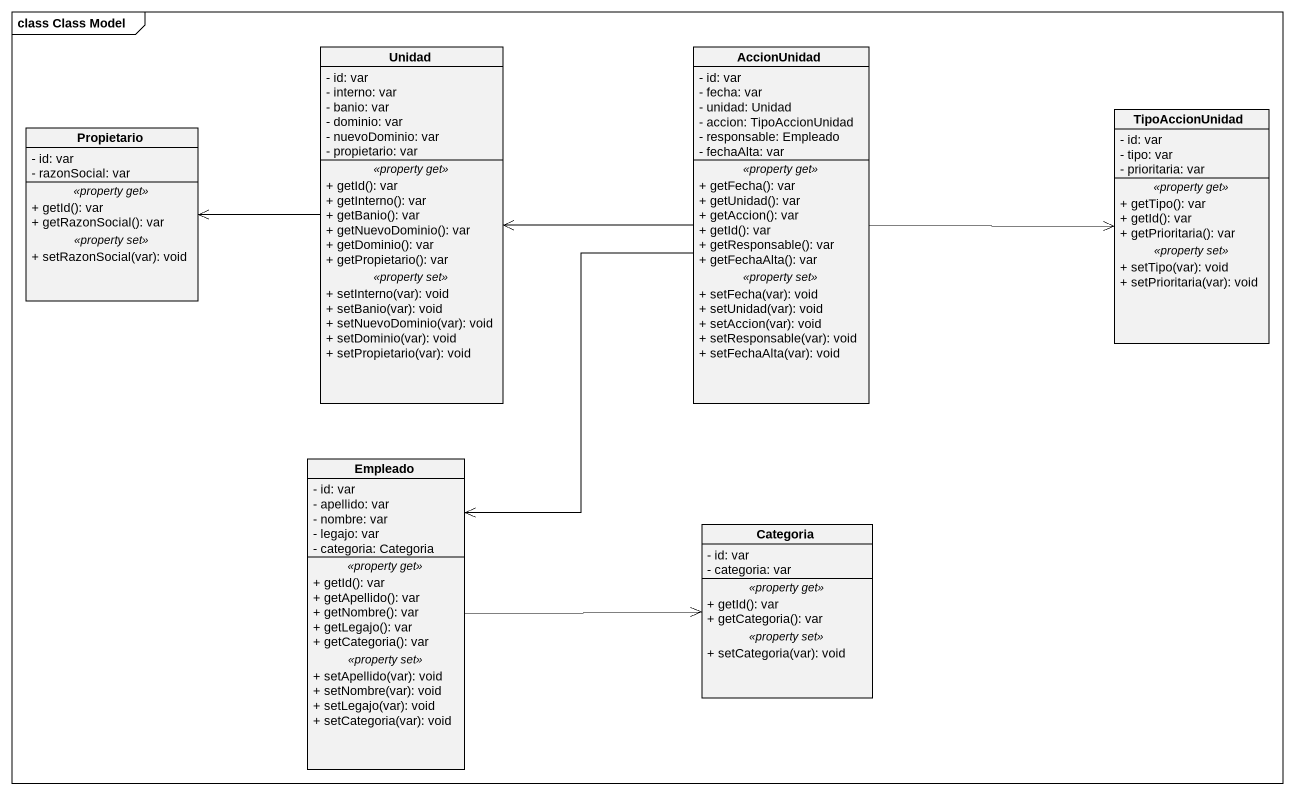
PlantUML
@startuml
mainframe class Class Model
hide circle
hide empty members
skinparam classAttributeIconSize 0
class Unidad {
  - id: var
  - interno: var
  - banio: var
  - dominio: var
  - nuevoDominio: var
  - propietario: var
  .. <<property get>> ..
  + getId(): var
  + getInterno(): var
  + getBanio(): var
  + getNuevoDominio(): var
  + getDominio(): var
  + getPropietario(): var
  .. <<property set>> ..
  + setInterno(var): void
  + setBanio(var): void
  + setNuevoDominio(var): void
  + setDominio(var): void
  + setPropietario(var): void
}
class AccionUnidad {
  - id: var
  - fecha: var
  - unidad: Unidad
  - accion: TipoAccionUnidad
  - responsable: Empleado
  - fechaAlta: var
  .. <<property get>> ..
  + getFecha(): var
  + getUnidad(): var
  + getAccion(): var
  + getId(): var
  + getResponsable(): var
  + getFechaAlta(): var
  .. <<property set>> ..
  + setFecha(var): void
  + setUnidad(var): void
  + setAccion(var): void
  + setResponsable(var): void
  + setFechaAlta(var): void
}
class Propietario {
  - id: var
  - razonSocial: var
  .. <<property get>> ..
  + getId(): var
  + getRazonSocial(): var
  .. <<property set>> ..
  + setRazonSocial(var): void
}
class TipoAccionUnidad {
  - id: var
  - tipo: var
  - prioritaria: var
  .. <<property get>> ..
  + getTipo(): var
  + getId(): var
  + getPrioritaria(): var
  .. <<property set>> ..
  + setTipo(var): void
  + setPrioritaria(var): void
}
class Empleado {
  - id: var
  - apellido: var
  - nombre: var
  - legajo: var
  - categoria: Categoria
  .. <<property get>> ..
  + getId(): var
  + getApellido(): var
  + getNombre(): var
  + getLegajo(): var
  + getCategoria(): var
  .. <<property set>> ..
  + setApellido(var): void
  + setNombre(var): void
  + setLegajo(var): void
  + setCategoria(var): void
}
class Categoria {
  - id: var
  - categoria: var
  .. <<property get>> ..
  + getId(): var
  + getCategoria(): var
  .. <<property set>> ..
  + setCategoria(var): void
}
Unidad -left-> Propietario
AccionUnidad -left-> Unidad
AccionUnidad -right-> TipoAccionUnidad
AccionUnidad --> Empleado
Empleado -right-> Categoria
@enduml
